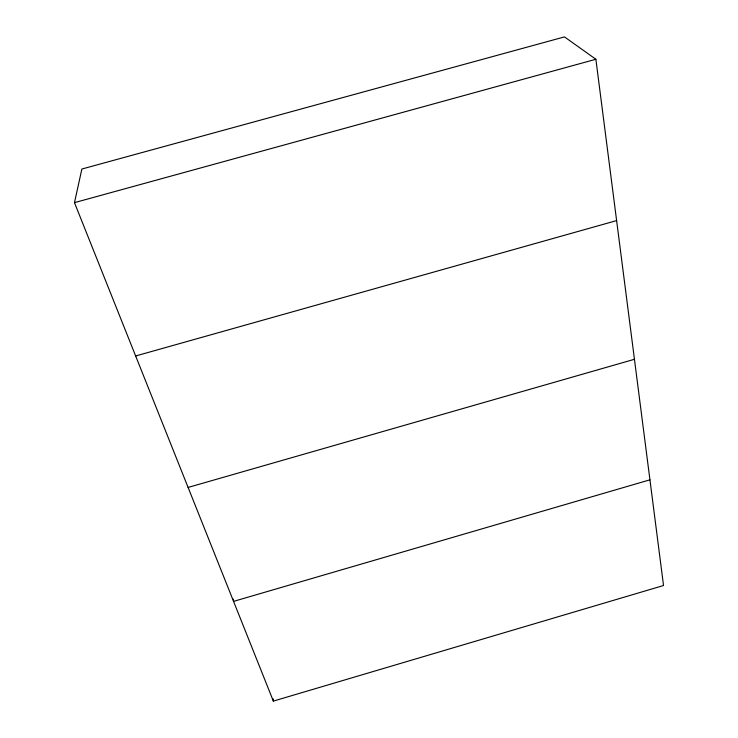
<?xml version="1.0" encoding="UTF-8"?>
<svg xmlns="http://www.w3.org/2000/svg" width="738" height="738" viewBox="0 0 738 738"><rect width="100%" height="100%" fill="white"/><g stroke="black" fill="none" stroke-linecap="round" stroke-linejoin="round"><path stroke-width="1.11" d="M74.473 202.646L81.872 169.03L564.478 36.9L595.88 59.271L663.527 585.52L273.346 701.1L74.473 202.646L595.88 59.271M649.938 479.82L233.559 601.378L233.392 599.127M188.098 487.431L634.449 359.295M135.654 355.974L616.617 220.597M273.106 698.831L273.346 701.1"/></g></svg>
